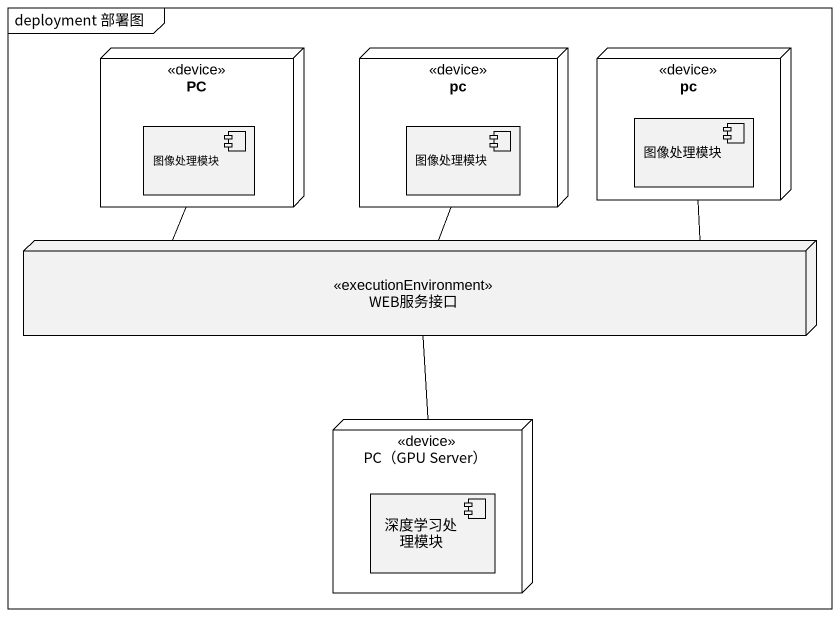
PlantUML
@startuml
mainframe deployment 部署图
node PC <<device>> {
  component 图像处理模块
}
node pc <<device>> {
  component "图像处理模块" as 图像处理模块_2
}
node "pc" as pc_2 <<device>> {
  component "图像处理模块" as 图像处理模块_3
}
node WEB服务接口 <<executionEnvironment>>
node "PC（GPU Server）" as PC_GPU_Server <<device>> {
  component 深度学习处理模块
}
PC -- WEB服务接口
pc -- WEB服务接口
pc_2 -left- WEB服务接口
WEB服务接口 -- PC_GPU_Server
@enduml
